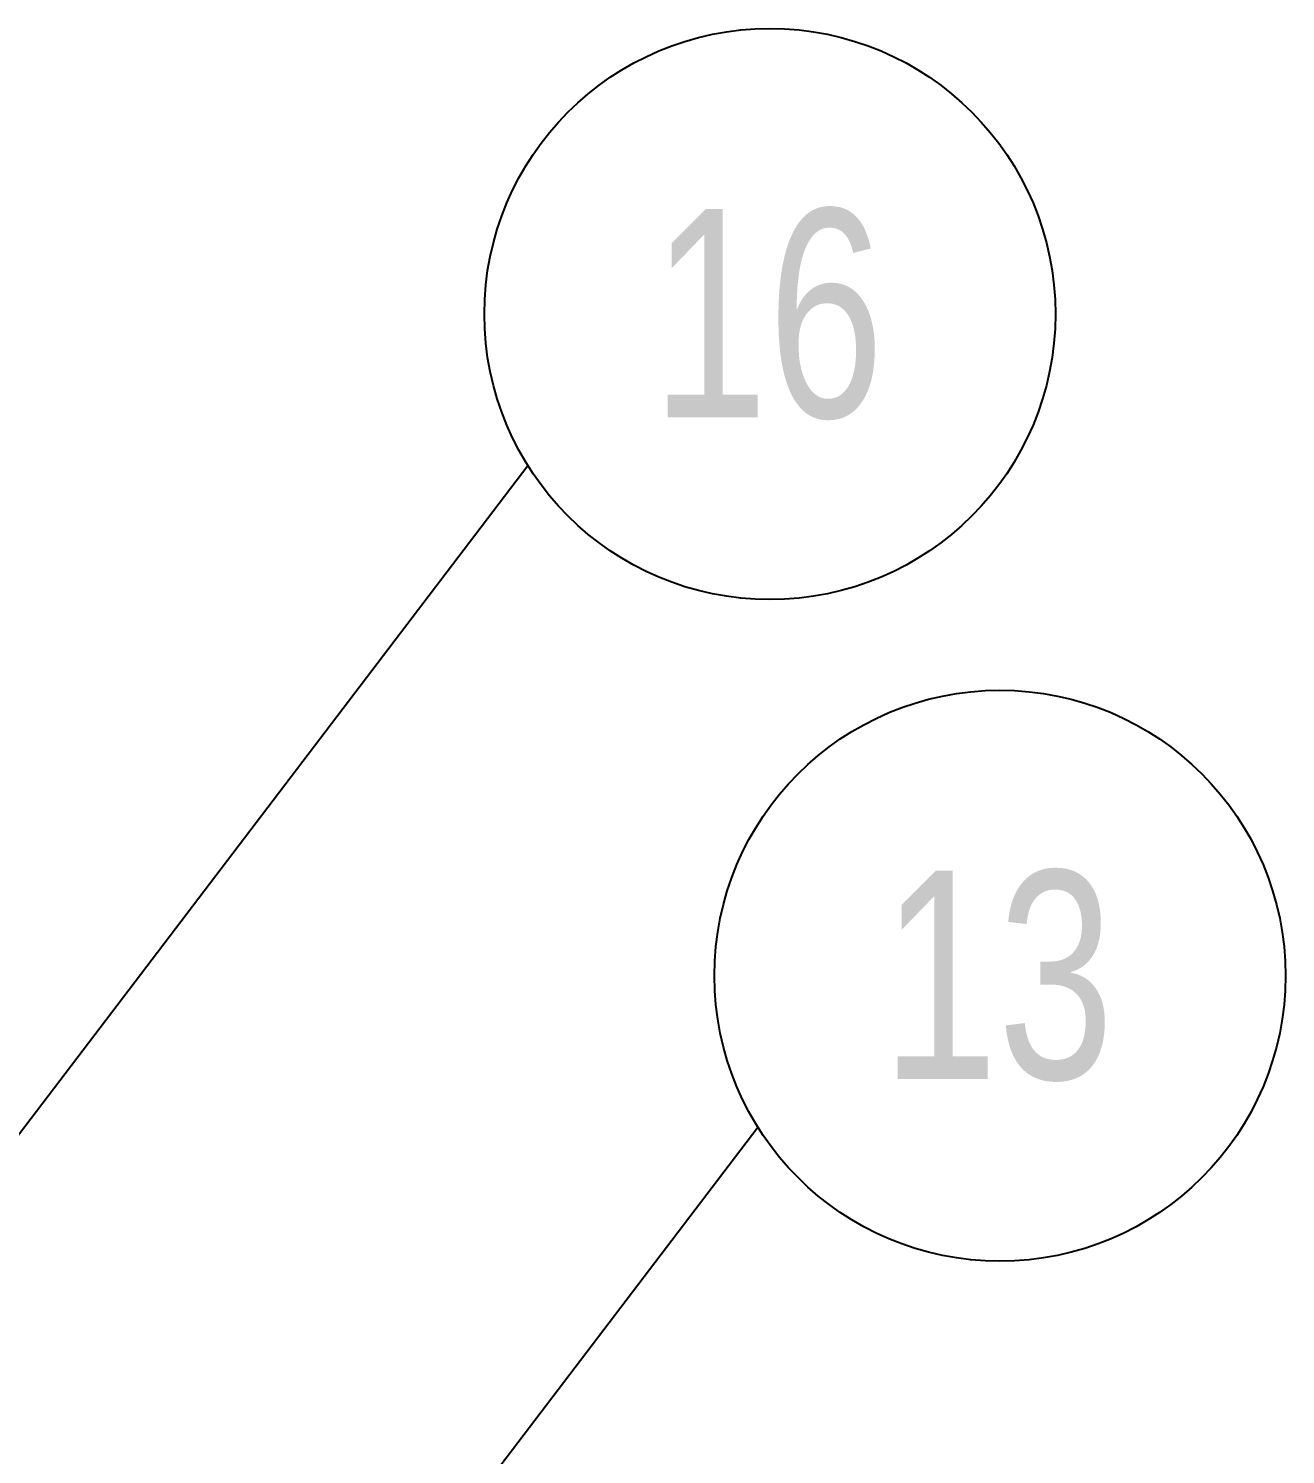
# Model space of a CAD drawing. Header units: millimetres. Extents: x 953 to 17674, y 376 to 6295.
# Drawn here: x 2904.4 to 3189.7, y 2482.8 to 2806.4 of the extents above; entities that cross this region are included whole.
import ezdxf

# ---------------------------------------------------------------- set-up
doc = ezdxf.new("R2010")
doc.units = ezdxf.units.MM
doc.layers.add('SHEET', color=179, linetype='Continuous')
doc.styles.add('SLDTEXTSTYLE0', font='TXT', dxfattribs={"width": 0.75})
doc.styles.get("Standard").update_dxf_attribs({"font": 'arial.ttf'})
doc.dimstyles.new('SLDDIMSTYLE1', dxfattribs={"dimtxt": 0.18, "dimasz": 3.302, "dimexe": 0, "dimexo": 0.0625, "dimgap": 0, "dimtad": 0, "dimtih": 1, "dimtoh": 1, "dimdec": 0, "dimrnd": 1e-09, "dimzin": 0, "dimdsep": 46, "dimtxsty": 'Standard', "dimsah": 1, "dimcen": 0.09, "dimadec": 0, "dimazin": 0, "dimtfac": 3.302, "dimtdec": 0, "dimtofl": 0, "dimtmove": 0, "dimatfit": 3, "dimfxl": 1, "dimfrac": 2, "dimtolj": 1, "dimtzin": 0, "dimarcsym": 0})

msp = doc.modelspace()

# ---------------------------------------------------------------- linework, layer by layer
at = {"layer": 'SHEET', "color": 0}
for centre in [(3072.69367, 2741.59322), (3124.89803, 2591.4161)]:
    msp.add_circle(centre, 64.80461, dxfattribs=at)

# ---------------------------------------------------------------- texts
at = {"layer": 'SHEET', "color": 0, "char_height": 47.25, "attachment_point": 2, "style": 'SLDTEXTSTYLE0'}
for s, insert in [('16', (3072.21789, 2765.40559)), ('13', (3124.42225, 2615.22846))]:
    msp.add_mtext(s, dxfattribs=dict(at, insert=insert))

# ---------------------------------------------------------------- leaders
at = {"layer": 'SHEET', "color": 0}
for points in [[(2862.64925, 2503.39542), (3017.74773, 2707.23363)], [(2914.85362, 2353.2183), (3069.95209, 2557.0565)]]:
    msp.add_leader(points, dimstyle='SLDDIMSTYLE1', override={"dimasz": 20, "dimldrblk": 'Dot'}, dxfattribs=at)

doc.saveas('drawing.dxf')
